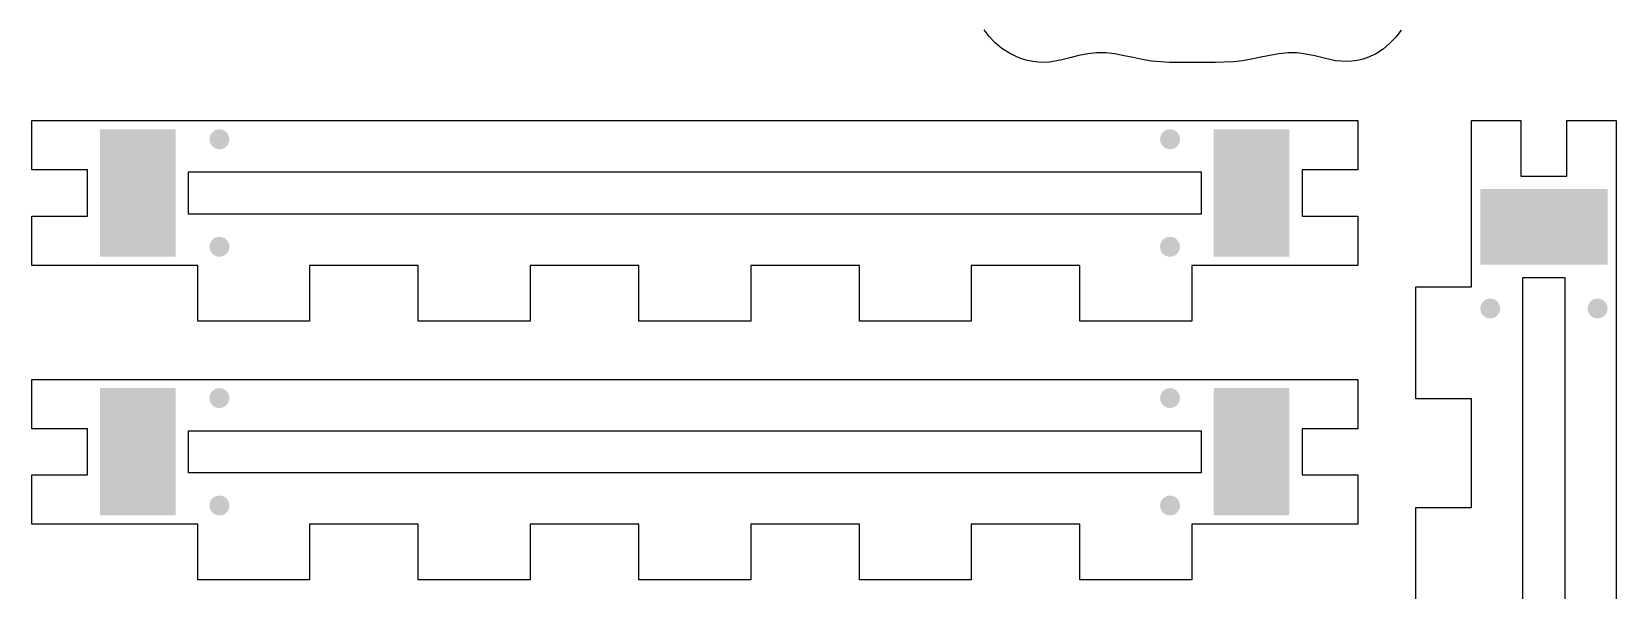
# Model space of a CAD drawing. Header units: millimetres. Extents: x 6 to 297, y 6 to 451.
# Drawn here: x 6 to 85.6, y 190 to 218.1 of the extents above; entities that cross this region are included whole.
import ezdxf

# ---------------------------------------------------------------- set-up
doc = ezdxf.new("R2010")
doc.units = ezdxf.units.MM
doc.layers.add('CUT', color=1, linetype='Continuous')
doc.layers.add('RASTER', color=7, linetype='Continuous')

msp = doc.modelspace()

# ---------------------------------------------------------------- hatches: boundary and pattern name
at = {"layer": 'RASTER'}
for points in [[(9.4, 213.158), (13.2, 213.158), (13.2, 206.758), (9.4, 206.758)], [(15.9, 212.658), (15.896, 212.592), (15.883, 212.528), (15.862, 212.466), (15.833, 212.408), (15.797, 212.353), (15.754, 212.304), (15.704, 212.261), (15.65, 212.225), (15.591, 212.196), (15.529, 212.175), (15.465, 212.162), (15.4, 212.158), (15.335, 212.162), (15.271, 212.175), (15.209, 212.196), (15.15, 212.225), (15.096, 212.261), (15.046, 212.304), (15.003, 212.353), (14.967, 212.408), (14.938, 212.466), (14.917, 212.528), (14.904, 212.592), (14.9, 212.658), (14.904, 212.723), (14.917, 212.787), (14.938, 212.849), (14.967, 212.908), (15.003, 212.962), (15.046, 213.011), (15.096, 213.054), (15.15, 213.091), (15.209, 213.12), (15.271, 213.141), (15.335, 213.153), (15.4, 213.158), (15.465, 213.153), (15.529, 213.141), (15.591, 213.12), (15.65, 213.091), (15.704, 213.054), (15.754, 213.011), (15.797, 212.962), (15.833, 212.908), (15.862, 212.849), (15.883, 212.787), (15.896, 212.723)], [(63.701, 212.658), (63.697, 212.592), (63.684, 212.528), (63.663, 212.466), (63.634, 212.408), (63.598, 212.353), (63.555, 212.304), (63.505, 212.261), (63.451, 212.225), (63.392, 212.196), (63.33, 212.175), (63.266, 212.162), (63.201, 212.158), (63.136, 212.162), (63.072, 212.175), (63.01, 212.196), (62.951, 212.225), (62.897, 212.261), (62.847, 212.304), (62.804, 212.353), (62.768, 212.408), (62.739, 212.466), (62.718, 212.528), (62.705, 212.592), (62.701, 212.658), (62.705, 212.723), (62.718, 212.787), (62.739, 212.849), (62.768, 212.908), (62.804, 212.962), (62.847, 213.011), (62.897, 213.054), (62.951, 213.091), (63.01, 213.12), (63.072, 213.141), (63.136, 213.153), (63.201, 213.158), (63.266, 213.153), (63.33, 213.141), (63.392, 213.12), (63.451, 213.091), (63.505, 213.054), (63.555, 213.011), (63.598, 212.962), (63.634, 212.908), (63.663, 212.849), (63.684, 212.787), (63.697, 212.723)], [(65.401, 213.158), (69.201, 213.158), (69.201, 206.758), (65.401, 206.758)], [(85.201, 210.158), (85.201, 206.358), (78.801, 206.358), (78.801, 210.158)], [(15.9, 207.258), (15.896, 207.192), (15.883, 207.128), (15.862, 207.066), (15.833, 207.008), (15.797, 206.953), (15.754, 206.904), (15.704, 206.861), (15.65, 206.825), (15.591, 206.796), (15.529, 206.775), (15.465, 206.762), (15.4, 206.758), (15.335, 206.762), (15.271, 206.775), (15.209, 206.796), (15.15, 206.825), (15.096, 206.861), (15.046, 206.904), (15.003, 206.953), (14.967, 207.008), (14.938, 207.066), (14.917, 207.128), (14.904, 207.192), (14.9, 207.258), (14.904, 207.323), (14.917, 207.387), (14.938, 207.449), (14.967, 207.508), (15.003, 207.562), (15.046, 207.611), (15.096, 207.654), (15.15, 207.691), (15.209, 207.72), (15.271, 207.741), (15.335, 207.753), (15.4, 207.758), (15.465, 207.753), (15.529, 207.741), (15.591, 207.72), (15.65, 207.691), (15.704, 207.654), (15.754, 207.611), (15.797, 207.562), (15.833, 207.508), (15.862, 207.449), (15.883, 207.387), (15.896, 207.323)], [(63.701, 207.258), (63.697, 207.192), (63.684, 207.128), (63.663, 207.066), (63.634, 207.008), (63.598, 206.953), (63.555, 206.904), (63.505, 206.861), (63.451, 206.825), (63.392, 206.796), (63.33, 206.775), (63.266, 206.762), (63.201, 206.758), (63.136, 206.762), (63.072, 206.775), (63.01, 206.796), (62.951, 206.825), (62.897, 206.861), (62.847, 206.904), (62.804, 206.953), (62.768, 207.008), (62.739, 207.066), (62.718, 207.128), (62.705, 207.192), (62.701, 207.258), (62.705, 207.323), (62.718, 207.387), (62.739, 207.449), (62.768, 207.508), (62.804, 207.562), (62.847, 207.611), (62.897, 207.654), (62.951, 207.691), (63.01, 207.72), (63.072, 207.741), (63.136, 207.753), (63.201, 207.758), (63.266, 207.753), (63.33, 207.741), (63.392, 207.72), (63.451, 207.691), (63.505, 207.654), (63.555, 207.611), (63.598, 207.562), (63.634, 207.508), (63.663, 207.449), (63.684, 207.387), (63.697, 207.323)], [(79.801, 204.158), (79.797, 204.092), (79.784, 204.028), (79.763, 203.966), (79.734, 203.908), (79.698, 203.853), (79.655, 203.804), (79.605, 203.761), (79.551, 203.725), (79.492, 203.696), (79.43, 203.675), (79.366, 203.662), (79.301, 203.658), (79.236, 203.662), (79.172, 203.675), (79.11, 203.696), (79.051, 203.725), (78.997, 203.761), (78.947, 203.804), (78.904, 203.853), (78.868, 203.908), (78.839, 203.966), (78.818, 204.028), (78.805, 204.092), (78.801, 204.158), (78.805, 204.223), (78.818, 204.287), (78.839, 204.349), (78.868, 204.408), (78.904, 204.462), (78.947, 204.511), (78.997, 204.554), (79.051, 204.591), (79.11, 204.62), (79.172, 204.641), (79.236, 204.653), (79.301, 204.658), (79.366, 204.653), (79.43, 204.641), (79.492, 204.62), (79.551, 204.591), (79.605, 204.554), (79.655, 204.511), (79.698, 204.462), (79.734, 204.408), (79.763, 204.349), (79.784, 204.287), (79.797, 204.223)], [(85.201, 204.158), (85.197, 204.092), (85.184, 204.028), (85.163, 203.966), (85.134, 203.908), (85.098, 203.853), (85.055, 203.804), (85.005, 203.761), (84.951, 203.725), (84.892, 203.696), (84.83, 203.675), (84.766, 203.662), (84.701, 203.658), (84.636, 203.662), (84.572, 203.675), (84.51, 203.696), (84.451, 203.725), (84.397, 203.761), (84.347, 203.804), (84.304, 203.853), (84.268, 203.908), (84.239, 203.966), (84.218, 204.028), (84.205, 204.092), (84.201, 204.158), (84.205, 204.223), (84.218, 204.287), (84.239, 204.349), (84.268, 204.408), (84.304, 204.462), (84.347, 204.511), (84.397, 204.554), (84.451, 204.591), (84.51, 204.62), (84.572, 204.641), (84.636, 204.653), (84.701, 204.658), (84.766, 204.653), (84.83, 204.641), (84.892, 204.62), (84.951, 204.591), (85.005, 204.554), (85.055, 204.511), (85.098, 204.462), (85.134, 204.408), (85.163, 204.349), (85.184, 204.287), (85.197, 204.223)], [(9.4, 200.158), (13.2, 200.158), (13.2, 193.758), (9.4, 193.758)], [(15.9, 199.658), (15.896, 199.592), (15.883, 199.528), (15.862, 199.466), (15.833, 199.408), (15.797, 199.353), (15.754, 199.304), (15.704, 199.261), (15.65, 199.225), (15.591, 199.196), (15.529, 199.175), (15.465, 199.162), (15.4, 199.158), (15.335, 199.162), (15.271, 199.175), (15.209, 199.196), (15.15, 199.225), (15.096, 199.261), (15.046, 199.304), (15.003, 199.353), (14.967, 199.408), (14.938, 199.466), (14.917, 199.528), (14.904, 199.592), (14.9, 199.658), (14.904, 199.723), (14.917, 199.787), (14.938, 199.849), (14.967, 199.908), (15.003, 199.962), (15.046, 200.011), (15.096, 200.054), (15.15, 200.091), (15.209, 200.12), (15.271, 200.141), (15.335, 200.153), (15.4, 200.158), (15.465, 200.153), (15.529, 200.141), (15.591, 200.12), (15.65, 200.091), (15.704, 200.054), (15.754, 200.011), (15.797, 199.962), (15.833, 199.908), (15.862, 199.849), (15.883, 199.787), (15.896, 199.723)], [(63.701, 199.658), (63.697, 199.592), (63.684, 199.528), (63.663, 199.466), (63.634, 199.408), (63.598, 199.353), (63.555, 199.304), (63.505, 199.261), (63.451, 199.225), (63.392, 199.196), (63.33, 199.175), (63.266, 199.162), (63.201, 199.158), (63.136, 199.162), (63.072, 199.175), (63.01, 199.196), (62.951, 199.225), (62.897, 199.261), (62.847, 199.304), (62.804, 199.353), (62.768, 199.408), (62.739, 199.466), (62.718, 199.528), (62.705, 199.592), (62.701, 199.658), (62.705, 199.723), (62.718, 199.787), (62.739, 199.849), (62.768, 199.908), (62.804, 199.962), (62.847, 200.011), (62.897, 200.054), (62.951, 200.091), (63.01, 200.12), (63.072, 200.141), (63.136, 200.153), (63.201, 200.158), (63.266, 200.153), (63.33, 200.141), (63.392, 200.12), (63.451, 200.091), (63.505, 200.054), (63.555, 200.011), (63.598, 199.962), (63.634, 199.908), (63.663, 199.849), (63.684, 199.787), (63.697, 199.723)], [(65.401, 200.158), (69.201, 200.158), (69.201, 193.758), (65.401, 193.758)], [(15.9, 194.258), (15.896, 194.192), (15.883, 194.128), (15.862, 194.066), (15.833, 194.008), (15.797, 193.953), (15.754, 193.904), (15.704, 193.861), (15.65, 193.825), (15.591, 193.796), (15.529, 193.775), (15.465, 193.762), (15.4, 193.758), (15.335, 193.762), (15.271, 193.775), (15.209, 193.796), (15.15, 193.825), (15.096, 193.861), (15.046, 193.904), (15.003, 193.953), (14.967, 194.008), (14.938, 194.066), (14.917, 194.128), (14.904, 194.192), (14.9, 194.258), (14.904, 194.323), (14.917, 194.387), (14.938, 194.449), (14.967, 194.508), (15.003, 194.562), (15.046, 194.611), (15.096, 194.654), (15.15, 194.691), (15.209, 194.72), (15.271, 194.741), (15.335, 194.753), (15.4, 194.758), (15.465, 194.753), (15.529, 194.741), (15.591, 194.72), (15.65, 194.691), (15.704, 194.654), (15.754, 194.611), (15.797, 194.562), (15.833, 194.508), (15.862, 194.449), (15.883, 194.387), (15.896, 194.323)], [(63.701, 194.258), (63.697, 194.192), (63.684, 194.128), (63.663, 194.066), (63.634, 194.008), (63.598, 193.953), (63.555, 193.904), (63.505, 193.861), (63.451, 193.825), (63.392, 193.796), (63.33, 193.775), (63.266, 193.762), (63.201, 193.758), (63.136, 193.762), (63.072, 193.775), (63.01, 193.796), (62.951, 193.825), (62.897, 193.861), (62.847, 193.904), (62.804, 193.953), (62.768, 194.008), (62.739, 194.066), (62.718, 194.128), (62.705, 194.192), (62.701, 194.258), (62.705, 194.323), (62.718, 194.387), (62.739, 194.449), (62.768, 194.508), (62.804, 194.562), (62.847, 194.611), (62.897, 194.654), (62.951, 194.691), (63.01, 194.72), (63.072, 194.741), (63.136, 194.753), (63.201, 194.758), (63.266, 194.753), (63.33, 194.741), (63.392, 194.72), (63.451, 194.691), (63.505, 194.654), (63.555, 194.611), (63.598, 194.562), (63.634, 194.508), (63.663, 194.449), (63.684, 194.387), (63.697, 194.323)]]:
    msp.add_hatch(color=7, dxfattribs=at).paths.add_polyline_path(points)

# ---------------------------------------------------------------- linework, layer by layer
at = {"layer": 'CUT'}
for points in [[(74.818, 218.136), (74.557, 217.794), (74.258, 217.48), (73.917, 217.194), (73.528, 216.943), (73.094, 216.745), (72.848, 216.672), (72.604, 216.61), (72.341, 216.58), (72.078, 216.563), (71.798, 216.579), (71.521, 216.607), (71.231, 216.667), (70.946, 216.731), (70.489, 216.848), (70.035, 216.941), (69.581, 216.994), (69.128, 216.998), (68.674, 216.955), (68.219, 216.876), (67.762, 216.779), (67.304, 216.685), (66.845, 216.607), (66.386, 216.556), (65.926, 216.53), (65.468, 216.522), (65.01, 216.523), (64.553, 216.524), (64.096, 216.521), (63.638, 216.518), (63.18, 216.522), (62.72, 216.544), (62.261, 216.591), (61.802, 216.666), (61.343, 216.76), (60.886, 216.859), (60.431, 216.944), (59.977, 216.995), (59.524, 216.999), (59.071, 216.955), (58.616, 216.868), (58.16, 216.754), (57.701, 216.637), (57.413, 216.58), (57.12, 216.535), (56.842, 216.524), (56.563, 216.527), (56.302, 216.563), (56.041, 216.61), (55.802, 216.685), (55.561, 216.768), (55.135, 216.977), (54.751, 217.226), (54.413, 217.508), (54.114, 217.816), (53.851, 218.151)], [(75.561, 188.536), (75.561, 194.161), (78.361, 194.161), (78.361, 199.627), (75.561, 199.627), (75.561, 205.252), (78.361, 205.252), (78.361, 210.758), (78.361, 213.598), (80.841, 213.598), (80.841, 210.798), (83.161, 210.798), (83.161, 213.598), (85.641, 213.598), (85.641, 210.758), (85.641, 149.757)]]:
    msp.add_lwpolyline(points, dxfattribs=at)
for points in [[(8.8, 213.598), (69.801, 213.598), (72.641, 213.598), (72.641, 211.118), (69.841, 211.118), (69.841, 208.798), (72.641, 208.798), (72.641, 206.318), (69.801, 206.318), (64.295, 206.318), (64.295, 203.518), (58.67, 203.518), (58.67, 206.318), (53.204, 206.318), (53.204, 203.518), (47.579, 203.518), (47.579, 206.318), (42.113, 206.318), (42.113, 203.518), (36.488, 203.518), (36.488, 206.318), (31.022, 206.318), (31.022, 203.518), (25.397, 203.518), (25.397, 206.318), (19.931, 206.318), (19.931, 203.518), (14.306, 203.518), (14.306, 206.318), (8.8, 206.318), (5.96, 206.318), (5.96, 208.798), (8.76, 208.798), (8.76, 211.118), (5.96, 211.118), (5.96, 213.598)], [(13.84, 211.018), (64.761, 211.018), (64.761, 208.898), (13.84, 208.898)], [(83.061, 205.718), (83.061, 154.797), (80.941, 154.797), (80.941, 205.718)], [(8.8, 200.598), (69.801, 200.598), (72.641, 200.598), (72.641, 198.118), (69.841, 198.118), (69.841, 195.798), (72.641, 195.798), (72.641, 193.318), (69.801, 193.318), (64.295, 193.318), (64.295, 190.518), (58.67, 190.518), (58.67, 193.318), (53.204, 193.318), (53.204, 190.518), (47.579, 190.518), (47.579, 193.318), (42.113, 193.318), (42.113, 190.518), (36.488, 190.518), (36.488, 193.318), (31.022, 193.318), (31.022, 190.518), (25.397, 190.518), (25.397, 193.318), (19.931, 193.318), (19.931, 190.518), (14.306, 190.518), (14.306, 193.318), (8.8, 193.318), (5.96, 193.318), (5.96, 195.798), (8.76, 195.798), (8.76, 198.118), (5.96, 198.118), (5.96, 200.598)], [(13.84, 198.018), (64.761, 198.018), (64.761, 195.898), (13.84, 195.898)]]:
    msp.add_lwpolyline(points, close=True, dxfattribs=at)

doc.saveas('drawing.dxf')
